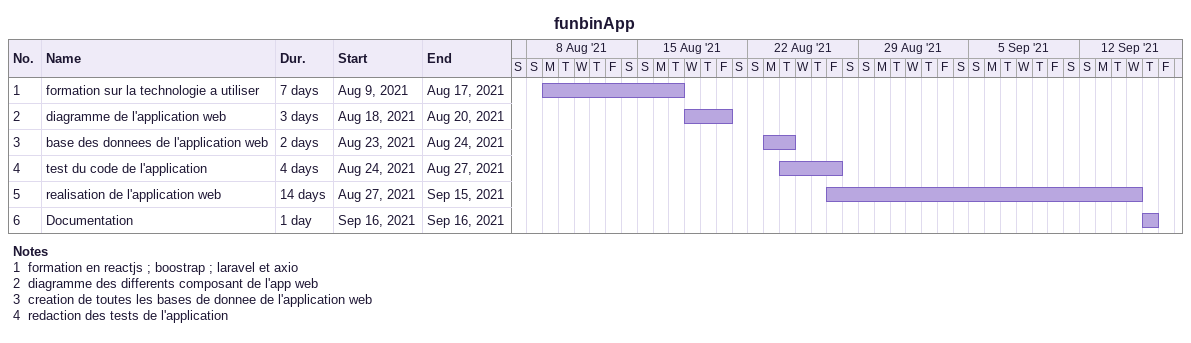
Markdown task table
funbinApp

| ID | Task | Duration | Start | Finish |
|---|---|---|---|---|
| 1 | formation sur la technologie a utiliser | 7d | 2021-08-09 | 2021-08-17 |
| 2 | diagramme de l'application web | 3d | 2021-08-18 | 2021-08-20 |
| 3 | base des donnees de l'application web | 2d | 2021-08-23 | 2021-08-24 |
| 4 | test du code de l'application | 4d | 2021-08-24 | 2021-08-27 |
| 5 | realisation de l'application web | 14d | 2021-08-27 | 2021-09-15 |
| 6 | Documentation | 1d | 2021-09-16 | 2021-09-16 |

Notes
- 1: formation en reactjs ; boostrap ; laravel et axio
- 2: diagramme des differents composant de l'app web
- 3: creation de toutes les bases de donnee de l'application web
- 4: redaction des tests de l'application
